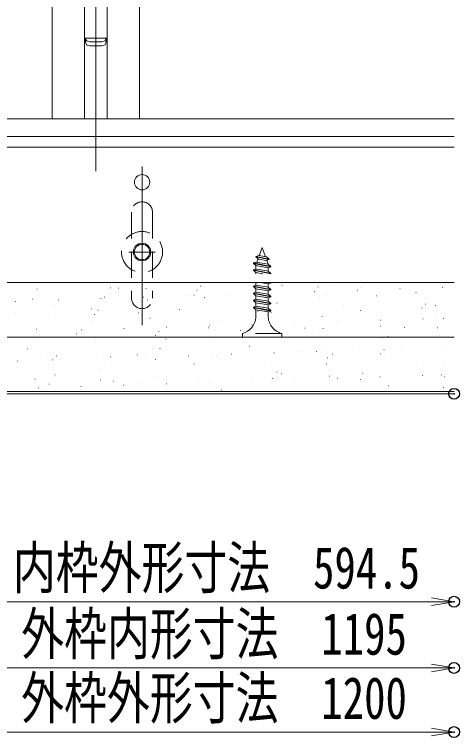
# Model space of a CAD drawing. Units: millimetres, scale not verified. Extents: x -1600 to 1600, y -1108 to 1108.
# Drawn here: x -1105.4 to -901.4, y -202.5 to 128.9 of the extents above; entities that cross this region are included whole.
import ezdxf
from ezdxf.enums import TextEntityAlignment as Align

# ---------------------------------------------------------------- set-up
doc = ezdxf.new("R2010")
doc.units = ezdxf.units.MM
doc.header["$LTSCALE"] = 10
doc.header["$PDMODE"] = 32
doc.header["$PDSIZE"] = 5
doc.linetypes.add('DASHED1', pattern=[1.8, 1.2, -0.6])
for name, color, linetype, lineweight in [('0-5_0', 3, 'Continuous', 9), ('0-6_ｺｰﾅｰﾋﾟｰｽ', 5, 'Continuous', 9), ('0-7_center', 5, 'Continuous', 9), ('0-C_SCREW', 2, 'Continuous', 9), ('1-2_sunpou', 1, 'Continuous', 9), ('1-3_ﾁｬﾝﾈﾙｷｬｯﾁ', 3, 'Continuous', 9), ('1-4_1C', 3, 'Continuous', 9)]:
    doc.layers.add(name, color=color, linetype=linetype, lineweight=lineweight)
doc.layers.add('0-D_DEFPOINTS', color=7, linetype='Continuous')
doc.styles.add('ＭＳ ゴシック', font='')
doc.styles.get('ＭＳ ゴシック').set_extended_font_data('MS Gothic')

# ---------------------------------------------------------------- blocks, each defined once
blk = doc.blocks.new('_OPEN')
at = {"layer": '0-5_0', "color": 1}
blk.add_line((0, 0), (-10, 0), dxfattribs=at)
blk.add_lwpolyline([(-10, 1.667), (0, 0), (-10, -1.667)], dxfattribs=at)

msp = doc.modelspace()

# ---------------------------------------------------------------- linework, layer by layer
at = {"layer": '0-5_0', "color": 2}
for p, q in [((-1199.5, 81.04), (-903.9, 81.04)), ((-903.9, 73.04), (-1199.5, 73.04)), ((-972.79, -18.96), (-903.9, -18.96)), ((-982.79, -44.96), (-1243.1, -44.96)), ((-982.79, -43.96), (-1233.1, -43.96)), ((-903.9, -43.96), (-1012.79, -43.96)), ((-903.9, -44.96), (-1012.79, -44.96))]:
    msp.add_line(p, q, dxfattribs=at)
at = {"layer": '0-5_0'}
for p, q in [((-903.9, 68.04), (-1202.9, 68.04)), ((-1061.51, 3.59), (-1061.41, 3.59)), ((-1057.87, 3.43), (-1057.77, 3.43)), ((-1045.13, 3.33), (-1045.03, 3.33)), ((-1020.06, 4.42), (-1019.96, 4.42)), ((-982.79, 4.81), (-982.69, 4.81)), ((-966.31, 4.09), (-966.21, 4.09)), ((-959.69, 4.77), (-959.59, 4.77)), ((-946.69, 3.93), (-946.59, 3.93)), ((-944.98, 5.81), (-944.88, 5.81)), ((-909.15, 3.78), (-909.05, 3.78)), ((-1096.85, 1.16), (-1096.75, 1.16)), ((-1095.14, 3.03), (-1095.04, 3.03)), ((-1023.18, 0.29), (-1023.08, 0.29)), ((-1021.77, 2.55), (-1021.67, 2.55)), ((-1007.04, 0.58), (-1006.94, 0.58)), ((-987.46, 1.22), (-987.36, 1.22)), ((-967.88, 1.86), (-967.78, 1.86)), ((-962.42, 0.48), (-962.32, 0.48)), ((-948.31, 2.5), (-948.21, 2.5)), ((-928.73, 3.14), (-928.63, 3.14)), ((-921.36, 1.47), (-921.26, 1.47)), ((-1104.92, -2.62), (-1104.82, -2.62)), ((-1097.09, -1.6), (-1096.99, -1.6)), ((-1085.34, -1.98), (-1085.24, -1.98)), ((-1065.77, -1.34), (-1065.67, -1.34)), ((-1064.24, -0.7), (-1064.14, -0.7)), ((-1046.19, -0.7), (-1046.09, -0.7)), ((-1044.43, -1.96), (-1044.33, -1.96)), ((-1026.61, -0.06), (-1026.51, -0.06)), ((-1018.27, -0.85), (-1018.17, -0.85)), ((-965.61, -1.2), (-965.51, -1.2)), ((-939.45, -0.09), (-939.35, -0.09)), ((-1086.95, -4.62), (-1086.85, -4.62)), ((-1070.2, -6.03), (-1070.1, -6.03)), ((-1029.87, -6.29), (-1029.77, -6.29)), ((-992.06, -5.3), (-991.96, -5.3)), ((-991.38, -5.28), (-991.28, -5.28)), ((-985.13, -3.44), (-985.03, -3.44)), ((-954.79, -4.9), (-954.69, -4.9)), ((-918.69, -5.78), (-918.59, -5.78)), ((-916.98, -3.91), (-916.88, -3.91)), ((-912.56, -4.53), (-912.46, -4.53)), ((-1104.95, -7.68), (-1104.85, -7.68)), ((-1089.68, -8.9), (-1089.58, -8.9)), ((-1068.85, -8.56), (-1068.75, -8.56)), ((-1067.14, -6.69), (-1067.04, -6.69)), ((-1048.63, -7.92), (-1048.53, -7.92)), ((-993.77, -7.17), (-993.67, -7.17)), ((-987.86, -7.72), (-987.76, -7.72)), ((-964.53, -9.46), (-964.43, -9.46)), ((-946.8, -6.73), (-946.7, -6.73)), ((-911.87, -9.81), (-911.77, -9.81)), ((-1069.5, -11.32), (-1069.4, -11.32)), ((-1043.34, -10.22), (-1043.24, -10.22)), ((-1010.57, -11.64), (-1010.47, -11.64)), ((-996.52, -13.12), (-996.42, -13.12)), ((-990.68, -10.57), (-990.58, -10.57)), ((-976.95, -12.48), (-976.85, -12.48)), ((-957.37, -11.84), (-957.27, -11.84)), ((-937.79, -11.2), (-937.69, -11.2)), ((-918.22, -10.56), (-918.12, -10.56)), ((-908.75, -10.46), (-908.65, -10.46)), ((-1095.27, -15.4), (-1095.17, -15.4)), ((-1094.4, -16.32), (-1094.3, -16.32)), ((-1074.83, -15.68), (-1074.73, -15.68)), ((-1074.07, -16.12), (-1073.97, -16.12)), ((-1055.25, -15.04), (-1055.15, -15.04)), ((-1039.14, -16.41), (-1039.04, -16.41)), ((-1035.68, -14.4), (-1035.58, -14.4)), ((-1016.45, -14.65), (-1016.35, -14.65)), ((-1016.1, -13.76), (-1016, -13.76)), ((-1013.3, -15.93), (-1013.2, -15.93)), ((-1001.87, -16.01), (-1001.77, -16.01)), ((-972.24, -14.94), (-972.14, -14.94)), ((-964.06, -15.02), (-963.96, -15.02)), ((-937.64, -13.89), (-937.54, -13.89)), ((-926.79, -14.62), (-926.69, -14.62)), ((-911.48, -14.74), (-911.38, -14.74)), ((-1076.95, -17.4), (-1076.85, -17.4)), ((-1068.42, -19.58), (-1068.32, -19.58)), ((-1040.85, -18.28), (-1040.75, -18.28)), ((-1036.01, -19.85), (-1035.91, -19.85)), ((-989.6, -18.83), (-989.5, -18.83)), ((-965.77, -16.89), (-965.67, -16.89)), ((-936.94, -19.18), (-936.84, -19.18)), ((-934.19, -18.67), (-934.09, -18.67)), ((-910.78, -18.07), (-910.68, -18.07)), ((-1094.58, -20.69), (-1094.48, -20.69)), ((-1015.76, -19.94), (-1015.66, -19.94)), ((-997.68, -23.15), (-997.58, -23.15)), ((-936.92, -22.95), (-936.82, -22.95)), ((-1099.51, -24.33), (-1099.41, -24.33)), ((-1041.53, -24.02), (-1041.43, -24.02)), ((-1038.74, -24.13), (-1038.64, -24.13)), ((-1011.14, -26.12), (-1011.04, -26.12)), ((-986.47, -26.22), (-986.37, -26.22)), ((-973.87, -25.73), (-973.77, -25.73)), ((-966.89, -25.58), (-966.79, -25.58)), ((-962.71, -23.26), (-962.61, -23.26)), ((-947.32, -24.94), (-947.22, -24.94)), ((-936.06, -24.74), (-935.96, -24.74)), ((-927.74, -24.3), (-927.64, -24.3)), ((-908.17, -23.66), (-908.07, -23.66)), ((-1093.49, -28.95), (-1093.39, -28.95)), ((-1087.93, -29.38), (-1087.83, -29.38)), ((-1086.22, -27.51), (-1086.12, -27.51)), ((-1084.35, -29.42), (-1084.25, -29.42)), ((-1064.78, -28.78), (-1064.68, -28.78)), ((-1061.45, -28.05), (-1061.35, -28.05)), ((-1048.95, -27.12), (-1048.85, -27.12)), ((-1045.2, -28.14), (-1045.1, -28.14)), ((-1040.83, -29.3), (-1040.73, -29.3)), ((-1025.62, -27.5), (-1025.52, -27.5)), ((-1014.67, -28.2), (-1014.57, -28.2)), ((-1012.85, -28), (-1012.75, -28)), ((-1006.05, -26.86), (-1005.95, -26.86)), ((-962.01, -28.55), (-961.91, -28.55)), ((-959.63, -26.87), (-959.53, -26.87)), ((-937.77, -26.61), (-937.67, -26.61)), ((-935.85, -27.44), (-935.75, -27.44)), ((-1103.93, -30.06), (-1103.83, -30.06)), ((-1064.18, -32.34), (-1064.08, -32.34)), ((-1023.13, -31.35), (-1023.03, -31.35)), ((-987.78, -32.63), (-987.68, -32.63)), ((-962.36, -31.16), (-962.26, -31.16)), ((-921.3, -30.17), (-921.2, -30.17)), ((-908.96, -31.87), (-908.86, -31.87)), ((-1086.9, -36.26), (-1086.8, -36.26)), ((-1066.6, -33.38), (-1066.5, -33.38)), ((-985.07, -35.08), (-984.97, -35.08)), ((-983.14, -35.84), (-983.04, -35.84)), ((-945.87, -35.45), (-945.77, -35.45)), ((-909.78, -36.33), (-909.68, -36.33)), ((-908.06, -34.45), (-907.96, -34.45)), ((-1096.03, -38.22), (-1095.93, -38.22)), ((-1065.9, -38.67), (-1065.8, -38.67)), ((-1059.94, -39.1), (-1059.84, -39.1)), ((-1058.22, -37.23), (-1058.12, -37.23)), ((-1048.57, -39.56), (-1048.47, -39.56)), ((-1039.74, -37.56), (-1039.64, -37.56)), ((-1020.95, -36.84), (-1020.85, -36.84)), ((-1016.22, -39.75), (-1016.12, -39.75)), ((-996.65, -39.11), (-996.55, -39.11)), ((-987.8, -39.36), (-987.7, -39.36)), ((-987.08, -37.92), (-986.98, -37.92)), ((-984.86, -37.71), (-984.76, -37.71)), ((-977.07, -38.47), (-976.97, -38.47)), ((-960.92, -36.81), (-960.82, -36.81)), ((-957.49, -37.83), (-957.39, -37.83)), ((-946.74, -38.37), (-946.64, -38.37)), ((-937.92, -37.19), (-937.82, -37.19)), ((-918.34, -36.55), (-918.24, -36.55)), ((-908.27, -37.16), (-908.17, -37.16)), ((-1094.53, -42.31), (-1094.43, -42.31)), ((-1091.67, -42.75), (-1091.57, -42.75)), ((-1089.63, -40.54), (-1089.53, -40.54)), ((-1074.95, -41.67), (-1074.85, -41.67)), ((-1055.38, -41.03), (-1055.28, -41.03)), ((-1035.8, -40.39), (-1035.7, -40.39)), ((-1012.85, -42), (-1012.75, -42)), ((-934.04, -41.24), (-933.94, -41.24)), ((-908.69, -42.1), (-908.59, -42.1)), ((-1010.51, -43.28), (-1010.41, -43.28))]:
    msp.add_line(p, q, dxfattribs=at)
at = {"layer": '0-5_0', "color": 7}
msp.add_line((-1233.1, -18.96), (-903.9, -18.96), dxfattribs=at)
at = {"layer": '0-5_0', "color": 2}
msp.add_lwpolyline([(-903.9, 6.04), (-1200.9, 6.04), (-903.9, 6.04)], dxfattribs=at)
at = {"layer": '0-6_ｺｰﾅｰﾋﾟｰｽ', "color": 3, "linetype": 'DASHED1'}
for p, q in [((-1051.7, 38.24), (-1051.7, -1.16)), ((-1042.1, 38.24), (-1042.1, -1.16))]:
    msp.add_line(p, q, dxfattribs=at)
at = {"layer": '0-6_ｺｰﾅｰﾋﾟｰｽ', "color": 3}
for centre, radius in [((-1046.9, 52.04), 3.5), ((-1046.9, 20.04), 4), ((-1046.9, 20.04), 3.5), ((-1046.9, 20.04), 3.5)]:
    msp.add_circle(centre, radius, dxfattribs=at)
at = {"layer": '0-6_ｺｰﾅｰﾋﾟｰｽ', "color": 3, "linetype": 'DASHED1'}
msp.add_circle((-1046.9, 20.04), 9.4, dxfattribs=at)
for centre, start, end in [((-1046.9, 38.24), 0, 180), ((-1046.9, -1.16), 180, 0)]:
    msp.add_arc(centre, 4.8, start, end, dxfattribs=at)
at = {"layer": '0-7_center'}
for p, q in [((-1068.1, 57.08), (-1068.1, 292.15)), ((-1046.9, 59.28), (-1046.9, -13.46)), ((-1052.9, 20.04), (-1040.9, 20.04))]:
    msp.add_line(p, q, dxfattribs=at)
at = {"layer": '0-C_SCREW', "color": 3}
for p, q in [((-991.9, 22.04), (-993.24, 18.36)), ((-991.9, 22.04), (-990.39, 17.89)), ((-994.72, 17.81), (-994.63, 17.95)), ((-993.57, 16.8), (-994.72, 17.81)), ((-988.74, 16.61), (-994.72, 17.81)), ((-993.37, 18.38), (-994.63, 17.95)), ((-988.7, 16.77), (-994.63, 17.95)), ((-993.75, 16.96), (-994.34, 15.34)), ((-993.57, 16.8), (-989.99, 16.19)), ((-989.89, 17.81), (-993.37, 18.38)), ((-988.74, 16.61), (-989.99, 16.19)), ((-988.7, 16.77), (-989.89, 17.81)), ((-988.74, 16.61), (-988.7, 16.77)), ((-995.9, 14.84), (-995.87, 15)), ((-987.9, 13.24), (-995.9, 14.84)), ((-994.7, 13.79), (-995.9, 14.84)), ((-994.7, 15.4), (-995.87, 15)), ((-987.87, 13.4), (-995.87, 15)), ((-989.1, 14.48), (-994.7, 15.4)), ((-994.7, 13.79), (-994.7, 12.2)), ((-994.7, 13.79), (-989.1, 12.84)), ((-989.79, 16.25), (-989.15, 14.49)), ((-987.87, 13.4), (-989.1, 14.48)), ((-987.9, 13.24), (-987.87, 13.4)), ((-995.9, 11.64), (-995.87, 11.8)), ((-994.7, 10.59), (-995.9, 11.64)), ((-987.9, 10.04), (-995.9, 11.64)), ((-995.39, 11.96), (-995.87, 11.8)), ((-987.87, 10.2), (-995.87, 11.8)), ((-995.39, 11.96), (-994.7, 12.2)), ((-993.28, 11.96), (-994.7, 12.2)), ((-994.7, 10.59), (-994.7, 10.04)), ((-994.7, 10.59), (-991.49, 10.04)), ((-993.28, 11.96), (-989.1, 11.28)), ((-987.9, 13.24), (-989.1, 12.84)), ((-989.1, 12.84), (-989.1, 11.96)), ((-989.1, 11.96), (-989.1, 11.28)), ((-987.87, 10.2), (-989.1, 11.28)), ((-987.9, 10.04), (-987.87, 10.2))]:
    msp.add_line(p, q, dxfattribs=at)
at = {"layer": '0-C_SCREW', "linetype": 'DASHED1'}
for p, q in [((-995.9, 4.23), (-995.87, 4.39)), ((-994.7, 3.18), (-995.9, 4.23)), ((-987.9, 2.63), (-995.9, 4.23)), ((-994.7, 4.78), (-995.87, 4.39)), ((-987.87, 2.79), (-995.87, 4.39)), ((-994.7, 6.04), (-994.7, 4.78)), ((-989.1, 3.87), (-994.7, 4.78)), ((-992.74, 6.04), (-989.1, 5.43)), ((-987.9, 5.83), (-989.1, 5.43)), ((-989.1, 5.43), (-989.1, 3.87)), ((-987.87, 2.79), (-989.1, 3.87)), ((-987.9, 5.83), (-988.96, 6.04)), ((-987.9, 5.83), (-987.87, 5.99)), ((-995.9, 1.02), (-995.87, 1.18)), ((-994.7, -0.04), (-995.9, 1.02)), ((-987.9, -0.58), (-995.9, 1.02)), ((-994.7, 1.57), (-995.87, 1.18)), ((-987.87, -0.42), (-995.87, 1.18)), ((-994.7, 3.18), (-989.1, 2.23)), ((-994.7, 3.18), (-994.7, 1.62)), ((-989.1, 0.66), (-994.7, 1.57)), ((-987.9, 2.63), (-989.1, 2.23)), ((-989.1, 2.23), (-989.1, 0.67)), ((-987.87, -0.42), (-989.1, 0.66)), ((-987.9, 2.63), (-987.87, 2.79)), ((-995.9, -2.19), (-995.87, -2.04)), ((-994.7, -3.25), (-995.9, -2.19)), ((-987.9, -3.79), (-995.9, -2.19)), ((-994.7, -1.64), (-995.87, -2.04)), ((-987.87, -3.64), (-995.87, -2.04)), ((-994.7, -0.04), (-989.1, -0.99)), ((-994.7, -0.04), (-994.7, -1.59)), ((-989.1, -2.55), (-994.7, -1.64)), ((-994.7, -3.21), (-994.7, -4.85)), ((-994.7, -3.25), (-989.1, -4.2)), ((-987.9, -0.58), (-989.1, -0.99)), ((-989.1, -0.99), (-989.1, -2.54)), ((-987.87, -3.64), (-989.1, -2.55)), ((-987.9, -0.58), (-987.87, -0.42)), ((-995.9, -5.41), (-995.87, -5.25)), ((-994.7, -6.46), (-995.9, -5.41)), ((-987.9, -7.01), (-995.9, -5.41)), ((-994.7, -4.85), (-995.87, -5.25)), ((-987.87, -6.85), (-995.87, -5.25)), ((-989.1, -5.77), (-994.7, -4.85)), ((-994.7, -6.46), (-994.7, -9.96)), ((-994.7, -6.46), (-989.1, -7.41)), ((-987.9, -3.79), (-989.1, -4.2)), ((-989.1, -4.16), (-989.1, -5.77)), ((-987.87, -6.85), (-989.1, -5.77)), ((-987.9, -3.79), (-987.87, -3.64)), ((-987.9, -7.01), (-989.1, -7.41)), ((-989.1, -7.41), (-989.1, -9.96)), ((-987.9, -7.01), (-987.87, -6.85)), ((-982.9, -17.36), (-1000.9, -17.36)), ((-982.9, -18.96), (-1000.9, -18.96)), ((-982.9, -17.36), (-982.9, -18.96))]:
    msp.add_line(p, q, dxfattribs=at)
at = {"layer": '0-C_SCREW'}
msp.add_line((-1000.9, -17.36), (-1000.9, -18.96), dxfattribs=at)
msp.add_arc((-1003.12, -9.2), 8.45, 285.2015, 354.8834, dxfattribs=at)
at = {"layer": '0-C_SCREW', "linetype": 'DASHED1'}
msp.add_arc((-980.69, -9.2), 8.45, 185.1165, 254.7986, dxfattribs=at)
at = {"layer": '0-D_DEFPOINTS'}
for p in [(-903.9, -44.96), (-903.9, -140.3), (-903.9, -170.63), (-903.9, -200.04)]:
    msp.add_point(p, dxfattribs=at)
at = {"layer": '1-2_sunpou'}
for p, q in [((-1239.1, -140.3), (-914.3, -140.3)), ((-1243.1, -170.63), (-914.3, -170.63)), ((-1248.1, -200.04), (-914.3, -200.04))]:
    msp.add_line(p, q, dxfattribs=at)
at = {"layer": '1-3_ﾁｬﾝﾈﾙｷｬｯﾁ'}
for p, q in [((-1088.1, 81.04), (-1088.1, 277.04)), ((-1048.1, 81.04), (-1048.1, 277.04)), ((-1073.3, 81.04), (-1073.3, 202.99)), ((-1062.9, 81.04), (-1062.9, 204.96))]:
    msp.add_line(p, q, dxfattribs=at)
at = {"layer": '1-4_1C'}
for p, q in [((-1073.3, 118.04), (-1062.9, 118.04)), ((-1072.9, 116.49), (-1072.9, 118.04)), ((-1070.9, 116.42), (-1065.3, 116.42)), ((-1063.3, 116.49), (-1063.3, 118.04)), ((-1070.9, 114.49), (-1065.3, 114.49))]:
    msp.add_line(p, q, dxfattribs=at)
for centre, start, end in [((-1070.9, 116.49), 180, 270), ((-1070.9, 118.42), 190.9218, 270), ((-1065.3, 118.42), 270, 349.0782), ((-1065.3, 116.49), 270, 0)]:
    msp.add_arc(centre, 2, start, end, dxfattribs=at)

# ---------------------------------------------------------------- block references
at = {"layer": '1-2_sunpou', "xscale": 1.04, "yscale": 1.04}
for p in [(-903.9, -140.3), (-903.9, -170.63), (-903.9, -200.04)]:
    msp.add_blockref('_OPEN', p, dxfattribs=at)

# ---------------------------------------------------------------- texts
at = {"layer": '1-2_sunpou', "color": 2, "style": 'ＭＳ ゴシック', "width": 0.75}
for s, p in [('内枠外形寸法\u3000594.5', (-1106.09, -140)), ('外枠内形寸法\u30001195', (-1102.29, -170.33)), ('外枠外形寸法\u30001200', (-1102.29, -199.74))]:
    msp.add_text(s, height=19.21, dxfattribs=at).set_placement(p, align=Align.BOTTOM_LEFT)

doc.saveas('drawing.dxf')
